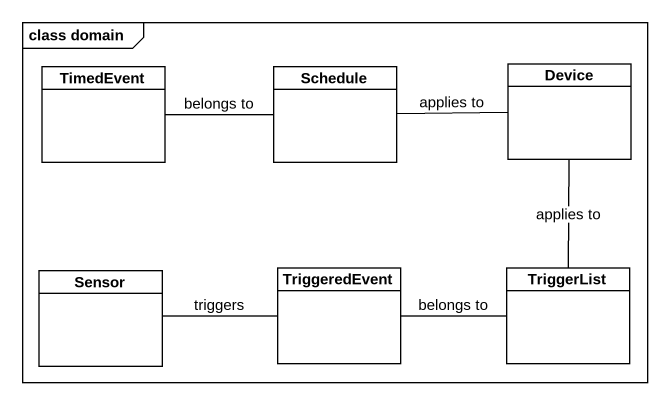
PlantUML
@startuml
mainframe class domain
hide circle
hide empty members
class TimedEvent
class Schedule
class Device
class Sensor
class TriggeredEvent
class TriggerList
TimedEvent -right- Schedule : belongs to
Device -left- Schedule : applies to
Sensor -right- TriggeredEvent : triggers
TriggeredEvent -right- TriggerList : belongs to
TriggerList -up- Device : applies to
@enduml
